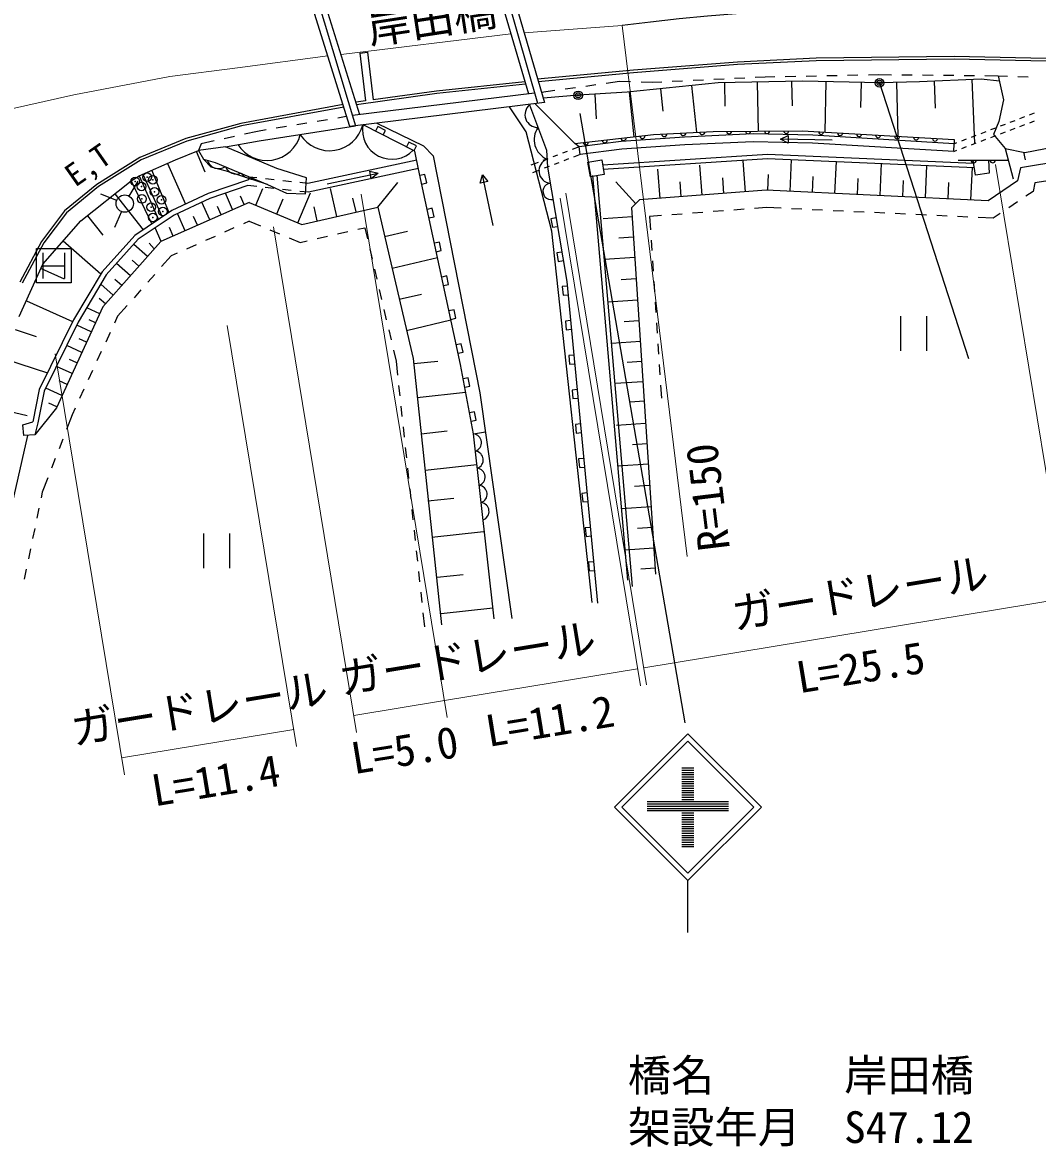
# Model space of a CAD drawing. Units: millimetres, scale not verified. Extents: x 40000 to 680000, y 20000 to 380000.
# Drawn here: x 337416 to 396072, y 242563 to 307516 of the extents above; entities that cross this region are included whole.
import ezdxf
from ezdxf.enums import TextEntityAlignment as Align

# ---------------------------------------------------------------- set-up
doc = ezdxf.new("R2010")
doc.units = ezdxf.units.MM
doc.header["$LTSCALE"] = 1000
doc.header["$PDMODE"] = 32
doc.header["$PDSIZE"] = 500
doc.linetypes.add('CHAIN', pattern=[18.5, 12, -1.5, 3.5, -1.5])
for name, color, linetype, lineweight in [('M-BGD', 7, 'Continuous', 25), ('M-BMK', 2, 'CHAIN', 13), ('M-STR-HTXT', 7, 'Continuous', 13), ('M-STR-STR1', 1, 'Continuous', 25), ('M-STR-STRC', 7, 'Continuous', 25)]:
    doc.layers.add(name, color=color, linetype=linetype, lineweight=lineweight)
doc.styles.add('ＭＳ ゴシック', font='')
doc.styles.get('ＭＳ ゴシック').set_extended_font_data('MS Gothic')

msp = doc.modelspace()

# ---------------------------------------------------------------- linework, layer by layer
at = {"layer": 'M-BGD'}
for p, q in [((356904, 305741), (357350, 305796)), ((356904, 305741), (357240, 302986)), ((357350, 305796), (357685, 303048)), ((378734, 305247), (383285, 305471)), ((378743, 305098), (383290, 305321)), ((383285, 305471), (391246, 305571)), ((383290, 305321), (391246, 305420)), ((391246, 305571), (397462, 305433)), ((391246, 305420), (397456, 305283)), ((367178, 304262), (372719, 304779)), ((367221, 304115), (372731, 304629)), ((372719, 304779), (378734, 305247)), ((372731, 304629), (378743, 305098)), ((366446, 304093), (361343, 303552)), ((371150, 304012), (371924, 304121)), ((371924, 304121), (372560, 304102)), ((377619, 304031), (372357, 303482)), ((373159, 304084), (373795, 304065)), ((373795, 304065), (374366, 304092)), ((374966, 304121), (375565, 304149)), ((376164, 304178), (376764, 304206)), ((377363, 304234), (377962, 304263)), ((382494, 304127), (377619, 304031)), ((377977, 304038), (378003, 302682)), ((378562, 304291), (379161, 304320)), ((379760, 304348), (380331, 304375)), ((379875, 304076), (379931, 301244)), ((380331, 304375), (380898, 304387)), ((381498, 304399), (382098, 304411)), ((381858, 304115), (381886, 302699)), ((386974, 304030), (382494, 304127)), ((382697, 304423), (383297, 304435)), ((383840, 304098), (383776, 301185)), ((383897, 304448), (384497, 304460)), ((385097, 304472), (385697, 304484)), ((385879, 304054), (385847, 302597)), ((386297, 304496), (386863, 304508)), ((386863, 304508), (387634, 304500)), ((389259, 304092), (386974, 304030)), ((387917, 304056), (388003, 300938)), ((388234, 304495), (388834, 304489)), ((392823, 304239), (389259, 304092)), ((389434, 304483), (390034, 304477)), ((390099, 304127), (390164, 302569)), ((390634, 304472), (391234, 304466)), ((391834, 304460), (392434, 304454)), ((392281, 304217), (392433, 300539)), ((393883, 304121), (392823, 304239)), ((393034, 304448), (393804, 304441)), ((393804, 304441), (394340, 304422)), ((393804, 304441), (394103, 303045)), ((394940, 304401), (395540, 304380)), ((361362, 303403), (356723, 302764)), ((361343, 303552), (357685, 303048)), ((366488, 303947), (361362, 303403)), ((367405, 303486), (368179, 303595)), ((368773, 303678), (369367, 303762)), ((372357, 303482), (369549, 303308)), ((369961, 303845), (370555, 303929)), ((370483, 303366), (370571, 301949)), ((372466, 303493), (372735, 300907)), ((374276, 303682), (374411, 302389)), ((376086, 303871), (376368, 301173)), ((355945, 302773), (350035, 301688)), ((356699, 302912), (356688, 302910)), ((357240, 302986), (356699, 302912)), ((366723, 302755), (367698, 300146)), ((367017, 302827), (369331, 300523)), ((369549, 303308), (367504, 303146)), ((394103, 303045), (393837, 301786)), ((355990, 302629), (350069, 301542)), ((356120, 302076), (355632, 301995)), ((366531, 301188), (365554, 302643)), ((395056, 301967), (395336, 302074)), ((395616, 302182), (395896, 302289)), ((350035, 301688), (346860, 300803)), ((350069, 301542), (346909, 300661)), ((351100, 300678), (356669, 301552)), ((352672, 301502), (352081, 301403)), ((353856, 301699), (353264, 301601)), ((355040, 301896), (354448, 301798)), ((360095, 300087), (357098, 301605)), ((357951, 301509), (357816, 301241)), ((357894, 301703), (360586, 300379)), ((358398, 301283), (357951, 301509)), ((393375, 301323), (393655, 301430)), ((393837, 301786), (393520, 301046)), ((393935, 301538), (394216, 301645)), ((394496, 301752), (394776, 301860)), ((394496, 301299), (394776, 301406)), ((395057, 301512), (395338, 301618)), ((395618, 301725), (395899, 301831)), ((346860, 300803), (344199, 299722)), ((349663, 300930), (349077, 300802)), ((351000, 301223), (350249, 301059)), ((351489, 301305), (351000, 301223)), ((358262, 301015), (358398, 301283)), ((368003, 295455), (366531, 301188)), ((369331, 300523), (373876, 301036)), ((375672, 300895), (372005, 300636)), ((373876, 301036), (377327, 301225)), ((379641, 301079), (375672, 300895)), ((377327, 301225), (382467, 301262)), ((383093, 300995), (379641, 301079)), ((381210, 300769), (381664, 300987)), ((384210, 300717), (381210, 300769)), ((381656, 300537), (381210, 300769)), ((381664, 300987), (381656, 300537)), ((382467, 301262), (391251, 300747)), ((391257, 300511), (383093, 300995)), ((391251, 300747), (391257, 300511)), ((391694, 300679), (391974, 300786)), ((392255, 300893), (392535, 301001)), ((392813, 300661), (393093, 300768)), ((392815, 301108), (393095, 301215)), ((393374, 300874), (393654, 300980)), ((393520, 301046), (394207, 300227)), ((393935, 301087), (394215, 301193)), ((395329, 300007), (400410, 300991)), ((346909, 300661), (344268, 299588)), ((346265, 299574), (347587, 300124)), ((347740, 300509), (347587, 300124)), ((349139, 300339), (347587, 300124)), ((347587, 300124), (347879, 299614)), ((348491, 300674), (347740, 300509)), ((349139, 300339), (351100, 300678)), ((352111, 299078), (349139, 300339)), ((359736, 300605), (359600, 300338)), ((360182, 300379), (359736, 300605)), ((360046, 300112), (360182, 300379)), ((360305, 299033), (360095, 300087)), ((360586, 300379), (361155, 299808)), ((367698, 300146), (367753, 299162)), ((369591, 300333), (369175, 300173)), ((369591, 300333), (369331, 300523)), ((372005, 300636), (369591, 300333)), ((369647, 299886), (369591, 300333)), ((372049, 300188), (369647, 299886)), ((375698, 300446), (372049, 300188)), ((379645, 300628), (375698, 300446)), ((383074, 300545), (379645, 300628)), ((391230, 300062), (383074, 300545)), ((391230, 300062), (391257, 300511)), ((391230, 300062), (391410, 300130)), ((391257, 300511), (391414, 300571)), ((391691, 300236), (391971, 300342)), ((392252, 300449), (392532, 300555)), ((394207, 300227), (394665, 298477)), ((394207, 300227), (395329, 300007)), ((401781, 300235), (395094, 299119)), ((344199, 299722), (341721, 298159)), ((344268, 299588), (341809, 298037)), ((344151, 298646), (346265, 299574)), ((347462, 300072), (347956, 298885)), ((347879, 299614), (348558, 299433)), ((348323, 299160), (347879, 299614)), ((348558, 299433), (351578, 298163)), ((360200, 299559), (353915, 298208)), ((361155, 299808), (363850, 286109)), ((367774, 299638), (367493, 299531)), ((368334, 299852), (368054, 299745)), ((368895, 300066), (368614, 299959)), ((368972, 299628), (368692, 299521)), ((369647, 299886), (369252, 299735)), ((370095, 299451), (370893, 299579)), ((370232, 298597), (370095, 299451)), ((370893, 299579), (371030, 298724)), ((370955, 299284), (380473, 299912)), ((370972, 299035), (380475, 299662)), ((379199, 297732), (379061, 299521)), ((380473, 299912), (392381, 299390)), ((380475, 299662), (392421, 299138)), ((381776, 297758), (381863, 299601)), ((384368, 297636), (384455, 299487)), ((391488, 299551), (394377, 299561)), ((392490, 298695), (392356, 299554)), ((393248, 299557), (393274, 298799)), ((395258, 300021), (395351, 299570)), ((344888, 298969), (345872, 296529)), ((345804, 299371), (346837, 297016)), ((349202, 298921), (348323, 299160)), ((351578, 298163), (349202, 298921)), ((353824, 298542), (352111, 299078)), ((360298, 299069), (353941, 297703)), ((355029, 298188), (357966, 298800)), ((357480, 298928), (357966, 298800)), ((357572, 298488), (357480, 298928)), ((357966, 298800), (357572, 298488)), ((362725, 287748), (360305, 299033)), ((367213, 299424), (366797, 299264)), ((367291, 298985), (366896, 298834)), ((367851, 299199), (367571, 299092)), ((367753, 299162), (368878, 292547)), ((368411, 299414), (368131, 299307)), ((374267, 297352), (374137, 299033)), ((376694, 297539), (376561, 299273)), ((386972, 297513), (387060, 299373)), ((389589, 297389), (389677, 299258)), ((392218, 297264), (392307, 299143)), ((393274, 298799), (392490, 298695)), ((395094, 299119), (394924, 298360)), ((341721, 298159), (339849, 296623)), ((340796, 296060), (343690, 298361)), ((343584, 297480), (344093, 298340)), ((343690, 298361), (344151, 298646)), ((343690, 298361), (344886, 295870)), ((344151, 298646), (345285, 296137)), ((344380, 298746), (345495, 296278)), ((350485, 298418), (348139, 297625)), ((350503, 298586), (350485, 298418)), ((350967, 298535), (350503, 298586)), ((351961, 298425), (351464, 298480)), ((351578, 298163), (352673, 297658)), ((352955, 298315), (352458, 298370)), ((353915, 298208), (353452, 298260)), ((353777, 297614), (353824, 298542)), ((357945, 296852), (359113, 298275)), ((360676, 298734), (360383, 298671)), ((360488, 298182), (360781, 298245)), ((360781, 298245), (360676, 298734)), ((363873, 298231), (363999, 298718)), ((364313, 298325), (363873, 298231)), ((364623, 295784), (363999, 298718)), ((363999, 298718), (364313, 298325)), ((371030, 298724), (370232, 298597)), ((372392, 275291), (370372, 298665)), ((372675, 274921), (370621, 298687)), ((372857, 297044), (371706, 298303)), ((375481, 297446), (375414, 298313)), ((377947, 297636), (377878, 298530)), ((380486, 297819), (380530, 298741)), ((383072, 297697), (383116, 298623)), ((385670, 297574), (385714, 298504)), ((388280, 297451), (388325, 298385)), ((390904, 297327), (390948, 298266)), ((394924, 298360), (393217, 297217)), ((395923, 298244), (395813, 297752)), ((396798, 298390), (395923, 298244)), ((341809, 298037), (339958, 296519)), ((342864, 297234), (341935, 297604)), ((342747, 297611), (344394, 295540)), ((348139, 297625), (346043, 296644)), ((350448, 298089), (348251, 297346)), ((349562, 296701), (349142, 297647)), ((350952, 298033), (350448, 298089)), ((350904, 296958), (351308, 297922)), ((351946, 297923), (351449, 297978)), ((352940, 297813), (352443, 297868)), ((352673, 297658), (353777, 297614)), ((353333, 295940), (354060, 297675)), ((353941, 297703), (353437, 297758)), ((355581, 296311), (355211, 297926)), ((380389, 297824), (373072, 297260)), ((393217, 297217), (380389, 297824)), ((395813, 297752), (395404, 297478)), ((350512, 297122), (345409, 294858)), ((348251, 297346), (346191, 296382)), ((348237, 296113), (347786, 297128)), ((348899, 296407), (348689, 296880)), ((350231, 296997), (350019, 297475)), ((350512, 297122), (353556, 295847)), ((352119, 296449), (352482, 297317)), ((353556, 295847), (357945, 296852)), ((354451, 296052), (354266, 296860)), ((356694, 296566), (356512, 297361)), ((357945, 296852), (359990, 288108)), ((373072, 297260), (372615, 296802)), ((394906, 297144), (394407, 296810)), ((339849, 296623), (338514, 294864)), ((339958, 296519), (338641, 294783)), ((341165, 296352), (342063, 295222)), ((343130, 296591), (342731, 295674)), ((346043, 296644), (343909, 295216)), ((346191, 296382), (344107, 294987)), ((346815, 295482), (346377, 296469)), ((347526, 295797), (347300, 296305)), ((361096, 296778), (360802, 296715)), ((360907, 296226), (361200, 296289)), ((361200, 296289), (361096, 296778)), ((368252, 296225), (367957, 296175)), ((372648, 296288), (370969, 296178)), ((372615, 296802), (374002, 275634)), ((374335, 296354), (373650, 296301)), ((373650, 296301), (373699, 295542)), ((375531, 296446), (374933, 296400)), ((376728, 296539), (376129, 296493)), ((377924, 296631), (377326, 296585)), ((379121, 296723), (378522, 296677)), ((380404, 296822), (379719, 296769)), ((381258, 296782), (380404, 296822)), ((382457, 296725), (381857, 296753)), ((383655, 296668), (383056, 296697)), ((384854, 296612), (384255, 296640)), ((386053, 296555), (385453, 296583)), ((387251, 296498), (386652, 296527)), ((388450, 296442), (387851, 296470)), ((389649, 296385), (389049, 296413)), ((390847, 296328), (390248, 296356)), ((392046, 296271), (391447, 296300)), ((393500, 296203), (392645, 296243)), ((393909, 296477), (393500, 296203)), ((338598, 293550), (340796, 296060)), ((345433, 294869), (345089, 295644)), ((346124, 295176), (345905, 295669)), ((349639, 295641), (349091, 295398)), ((350523, 296033), (350188, 295884)), ((350523, 296033), (351164, 295765)), ((356794, 295563), (357198, 295655)), ((357198, 295655), (357348, 295011)), ((367957, 296175), (368041, 295682)), ((368041, 295682), (368336, 295732)), ((339774, 294893), (341947, 292990)), ((343909, 295216), (342017, 293107)), ((344107, 294987), (342260, 292929)), ((348542, 295154), (347994, 294911)), ((351718, 295533), (352271, 295301)), ((352825, 295069), (353466, 294801)), ((353466, 294801), (353870, 294893)), ((354454, 295027), (355039, 295161)), ((355624, 295295), (356209, 295429)), ((358343, 295151), (359656, 295458)), ((370344, 274000), (368003, 295455)), ((372725, 295113), (371886, 295058)), ((373739, 294943), (373778, 294344)), ((338514, 294864), (337255, 292518)), ((338641, 294783), (337392, 292455)), ((338225, 292463), (338225, 294463)), ((338225, 294463), (340225, 294463)), ((340225, 294463), (340225, 292463)), ((345409, 294858), (342064, 291089)), ((344638, 293990), (343844, 294695)), ((345032, 294434), (344745, 294762)), ((347445, 294668), (346897, 294425)), ((357485, 294427), (357622, 293843)), ((361515, 294823), (361222, 294760)), ((361326, 294271), (361620, 294334)), ((361620, 294334), (361515, 294823)), ((368588, 294253), (368292, 294203)), ((338600, 294213), (338600, 292713)), ((339850, 294213), (339850, 292713)), ((343652, 292879), (342852, 293589)), ((344145, 293434), (343748, 293787)), ((346012, 294032), (345457, 293406)), ((346348, 294181), (346012, 294032)), ((358773, 293312), (361400, 293926)), ((368292, 294203), (368376, 293710)), ((368376, 293710), (368672, 293760)), ((372802, 293937), (371042, 293822)), ((373817, 293745), (373856, 293147)), ((337233, 290522), (338598, 293550)), ((338489, 293308), (339824, 292706)), ((338600, 293463), (339850, 293463)), ((342017, 293107), (340365, 290333)), ((345059, 292957), (344660, 292508)), ((357758, 293258), (357895, 292674)), ((340225, 292463), (338225, 292463)), ((342260, 292929), (340629, 290190)), ((342658, 291758), (341941, 292394)), ((343155, 292319), (342755, 292673)), ((361934, 292867), (361641, 292804)), ((361746, 292315), (362039, 292378)), ((362039, 292378), (361934, 292867)), ((368878, 292547), (370651, 273965)), ((372883, 292705), (372003, 292647)), ((373896, 292548), (373935, 291949)), ((344262, 292060), (343864, 291611)), ((358032, 292090), (358168, 291506)), ((359192, 291519), (360473, 291819)), ((368904, 292279), (368605, 292251)), ((368605, 292251), (368652, 291753)), ((368652, 291753), (368951, 291781)), ((337646, 291439), (340316, 290234)), ((342064, 291089), (339374, 285255)), ((341877, 290684), (341128, 291029)), ((342213, 291257), (341855, 291575)), ((343466, 291162), (342910, 290536)), ((372964, 291472), (371254, 291360)), ((373974, 291351), (374013, 290752)), ((342910, 290536), (342727, 290138)), ((358305, 290922), (358441, 290337)), ((362353, 290911), (362060, 290849)), ((362165, 290360), (362458, 290423)), ((362458, 290423), (362353, 290911)), ((388152, 290544), (388152, 288544)), ((389652, 290544), (389652, 288544)), ((336987, 289774), (338204, 289375)), ((340365, 290333), (338387, 286304)), ((340629, 290190), (338674, 286207)), ((341394, 289635), (340548, 290025)), ((341635, 290159), (341261, 290332)), ((358578, 289753), (358715, 289169)), ((359611, 289726), (362172, 290325)), ((369093, 290288), (368795, 290260)), ((368795, 290260), (368842, 289762)), ((368842, 289762), (369141, 289790)), ((373042, 290275), (372188, 290219)), ((374053, 290153), (374092, 289554)), ((341121, 289043), (340698, 289238)), ((342475, 289593), (342224, 289048)), ((373121, 289079), (371461, 288970)), ((340848, 288451), (339973, 288854)), ((341973, 288503), (341722, 287958)), ((358851, 288585), (359002, 287940)), ((362773, 288956), (362479, 288893)), ((362584, 288404), (362878, 288467)), ((362878, 288467), (362773, 288956)), ((374131, 288956), (374170, 288357)), ((336429, 288070), (338863, 287272)), ((340566, 287839), (340128, 288040)), ((359002, 287940), (359089, 287131)), ((359990, 288108), (361638, 272706)), ((360022, 287804), (361420, 287954)), ((363479, 283739), (362725, 287748)), ((369283, 288297), (368985, 288269)), ((368985, 288269), (369032, 287771)), ((369032, 287771), (369331, 287799)), ((373197, 287917), (372367, 287862)), ((374210, 287758), (374249, 287160)), ((340283, 287226), (339379, 287643)), ((341471, 287413), (341219, 286868)), ((339991, 286593), (339539, 286802)), ((359153, 286534), (359216, 285938)), ((363173, 286989), (362878, 286933)), ((362971, 286442), (363265, 286497)), ((363265, 286497), (363173, 286989)), ((373273, 286755), (371661, 286649)), ((374288, 286561), (374338, 285801)), ((338387, 286304), (338010, 284436)), ((338674, 286207), (338304, 284377)), ((339700, 285960), (338764, 286391)), ((340968, 286324), (340717, 285779)), ((360232, 285848), (363026, 286147)), ((363850, 286109), (365701, 273073)), ((369473, 286306), (369175, 286278)), ((369175, 286278), (369222, 285780)), ((369222, 285780), (369521, 285808)), ((335684, 285282), (337691, 284805)), ((339374, 285255), (338126, 283683)), ((339398, 285306), (338930, 285521)), ((340466, 285234), (340282, 284836)), ((359280, 285341), (359344, 284744)), ((373347, 285626), (372541, 285573)), ((340282, 284836), (339961, 284003)), ((363543, 285023), (363248, 284968)), ((363340, 284476), (363635, 284532)), ((363635, 284532), (363543, 285023)), ((337437, 284260), (338010, 284436)), ((337491, 283659), (337437, 284260)), ((338304, 284377), (338126, 283683)), ((359408, 284148), (359472, 283551)), ((360456, 283752), (361954, 283912)), ((363479, 283739), (364168, 283869)), ((369663, 284315), (369365, 284287)), ((369365, 284287), (369412, 283789)), ((373423, 284347), (371744, 284237)), ((337705, 283648), (336818, 279735)), ((338126, 283683), (337491, 283659)), ((339744, 283443), (339528, 282883)), ((364670, 273053), (363479, 283739)), ((369412, 283789), (369711, 283817)), ((359536, 282955), (359599, 282358)), ((373500, 283172), (372661, 283117)), ((339312, 282324), (339096, 281764)), ((360680, 281655), (363676, 281975)), ((369853, 282324), (369554, 282296)), ((369554, 282296), (369602, 281798)), ((373577, 281996), (371817, 281881)), ((359663, 281761), (359727, 281165)), ((369602, 281798), (369901, 281827)), ((338879, 281204), (338558, 280371)), ((373658, 280764), (372778, 280706)), ((338558, 280371), (338491, 280048)), ((359791, 280568), (359855, 279972)), ((360838, 279870), (362336, 280030)), ((370043, 280333), (369744, 280305)), ((370043, 280333), (369744, 280305)), ((369744, 280305), (369792, 279807)), ((369744, 280305), (369792, 279807)), ((338369, 279460), (338247, 278873)), ((359919, 279375), (359982, 278778)), ((369792, 279807), (370091, 279836)), ((369792, 279807), (370091, 279836)), ((373739, 279531), (372029, 279419)), ((338126, 278285), (338004, 277698)), ((360046, 278182), (360110, 277585)), ((361062, 277773), (364058, 278093)), ((370233, 278342), (369934, 278314)), ((369934, 278314), (369982, 277816)), ((373817, 278334), (372963, 278278)), ((347873, 277984), (347873, 275984)), ((349373, 277984), (349373, 275984)), ((369982, 277816), (370280, 277845)), ((337883, 277110), (337761, 276523)), ((360174, 276989), (360238, 276392)), ((373896, 277138), (372236, 277029)), ((370423, 276351), (370124, 276323)), ((370124, 276323), (370172, 275825)), ((337639, 275935), (337518, 275348)), ((360302, 275795), (360365, 275199)), ((361381, 275467), (362878, 275627)), ((370172, 275825), (370470, 275854)), ((373972, 275976), (373142, 275921)), ((360429, 274602), (360493, 274006)), ((361605, 273370), (364600, 273690)), ((360557, 273409), (360644, 272599))]:
    msp.add_line(p, q, dxfattribs=at)
for centre, radius in [((386946, 304030), 250), ((386946, 304030), 150), ((386946, 304030), 50), ((369527, 303306), 250), ((369527, 303306), 150), ((369527, 303306), 50), ((343329, 297050), 500)]:
    msp.add_circle(centre, radius, dxfattribs=at)
for centre, radius, start, end in [((367187, 302185), 735, 129.1384, 271.85842), ((355154, 302100), 1992, 212.38608, 345.534), ((358764, 301315), 1705, 170.27996, 316.30893), ((368193, 300740), 1212, 144.11719, 247.42547), ((351543, 301531), 1992, 212.38608, 345.534), ((371057, 300718), 150, 186.44012, 6.44012), ((372150, 300841), 150, 186.44012, 6.44012), ((373243, 300965), 150, 186.44012, 6.44012), ((374503, 301071), 150, 183.14022, 3.14022), ((375601, 301131), 150, 183.14022, 3.14022), ((376700, 301191), 150, 183.14022, 3.14022), ((378247, 301232), 150, 180.40964, 0.40964), ((379347, 301240), 150, 180.40964, 0.40964), ((380447, 301248), 150, 180.40964, 0.40964), ((381547, 301256), 150, 180.40964, 0.40964), ((383565, 301198), 150, 176.64379, 356.64379), ((384663, 301133), 150, 176.64379, 356.64379), ((385761, 301069), 150, 176.64379, 356.64379), ((386859, 301005), 150, 176.64379, 356.64379), ((387957, 300940), 150, 176.64379, 356.64379), ((389055, 300876), 150, 176.64379, 356.64379), ((390154, 300811), 150, 176.64379, 356.64379), ((369964, 300595), 150, 186.44012, 6.44012), ((348756, 299761), 694, 197.07699, 304.05684), ((367979, 298944), 721, 110.40532, 264.68747), ((392382, 299554), 150, 180.19503, 0.19503), ((393482, 299558), 150, 180.19503, 0.19503), ((349791, 299459), 702, 202.93545, 291.44317), ((350749, 299349), 887, 217.78084, 276.59779), ((367967, 297754), 475, 96.68615, 282.6195), ((363424, 283231), 511, 288.94565, 83.77732), ((363534, 282239), 511, 288.94565, 83.77732), ((363645, 281247), 511, 288.94565, 83.77732), ((363755, 280255), 511, 288.94565, 83.77732), ((363866, 279262), 511, 288.94565, 83.77732)]:
    msp.add_arc(centre, radius, start, end, dxfattribs=at)
for p in [(344625, 298573), (343937, 298333), (344297, 298035), (344953, 298426), (344322, 297319), (345043, 297727), (345455, 297269), (344847, 296846), (345533, 296592), (344948, 296249)]:
    msp.add_point(p, dxfattribs=at)
at = {"layer": 'M-BMK'}
for p, q in [((372067, 307346), (366399, 306924)), ((365636, 306860), (355828, 305665)), ((355063, 305598), (349843, 304894)), ((349843, 304894), (345933, 304389)), ((345933, 304389), (340376, 303335)), ((340376, 303335), (334285, 301976))]:
    msp.add_line(p, q, dxfattribs=at)
at = {"layer": 'M-STR-HTXT'}
for p, q in [((372067, 307346), (375822, 276649)), ((393635, 299306), (397919, 273265)), ((356982, 297603), (361959, 267349)), ((368806, 297657), (373480, 269245)), ((368488, 297358), (373123, 269186)), ((351917, 295716), (356725, 266488)), ((349251, 290011), (353254, 265677)), ((339301, 288374), (343304, 264040)), ((373318, 270231), (397757, 274252)), ((361797, 268336), (372961, 270173)), ((361797, 268336), (356563, 267475)), ((353092, 266664), (343142, 265027))]:
    msp.add_line(p, q, dxfattribs=at)
at = {"layer": 'M-STR-STR1'}
for p, q in [((364874, 310858), (367178, 302847)), ((365235, 310902), (367577, 302896)), ((364651, 310227), (366649, 303399)), ((356339, 301511), (353836, 309529)), ((354240, 309578), (356669, 301552)), ((356914, 302186), (354775, 309038)), ((367010, 303430), (356493, 302134)), ((367577, 302896), (356339, 301511))]:
    msp.add_line(p, q, dxfattribs=at)
at = {"layer": 'M-STR-STRC'}
for p, q in [((386946, 304030), (392085, 288104)), ((369619, 302248), (375690, 267051)), ((371627, 262174), (375869, 266416)), ((375869, 266416), (380112, 262174)), ((375869, 265992), (372051, 262174)), ((379688, 262174), (375869, 265992)), ((376219, 264424), (375519, 264424)), ((376219, 264294), (375519, 264294)), ((376219, 264164), (375519, 264164)), ((376219, 264034), (375519, 264034)), ((376219, 263904), (375519, 263904)), ((376219, 263774), (375519, 263774)), ((376219, 263644), (375519, 263644)), ((376219, 263514), (375519, 263514)), ((376219, 263384), (375519, 263384)), ((376219, 263254), (375519, 263254)), ((376219, 263124), (375519, 263124)), ((378219, 262474), (373519, 262474)), ((376219, 262994), (375519, 262994)), ((376219, 262864), (375519, 262864)), ((376219, 262734), (375519, 262734)), ((376219, 262604), (375519, 262604)), ((375869, 257931), (371627, 262174)), ((372051, 262174), (375869, 258355)), ((378219, 262344), (373519, 262344)), ((378219, 262214), (373519, 262214)), ((378219, 262084), (373519, 262084)), ((378219, 261954), (373519, 261954)), ((376219, 261824), (375519, 261824)), ((380112, 262174), (375869, 257931)), ((375869, 258355), (379688, 262174)), ((376219, 261694), (375519, 261694)), ((376219, 261564), (375519, 261564)), ((376219, 261434), (375519, 261434)), ((376219, 261304), (375519, 261304)), ((376219, 261174), (375519, 261174)), ((376219, 261044), (375519, 261044)), ((376219, 260914), (375519, 260914)), ((376219, 260784), (375519, 260784)), ((376219, 260654), (375519, 260654)), ((376219, 260524), (375519, 260524)), ((376219, 260394), (375519, 260394)), ((376219, 260264), (375519, 260264)), ((376219, 260134), (375519, 260134)), ((376219, 260004), (375519, 260004)), ((376219, 259874), (375519, 259874)), ((375869, 254931), (375869, 257931))]:
    msp.add_line(p, q, dxfattribs=at)
msp.add_arc((390497, 159394), 149095, 56.71207, 97.10066, dxfattribs=at)

# ---------------------------------------------------------------- texts
at = {"layer": 'M-BGD', "style": 'ＭＳ ゴシック'}
msp.add_text('E,T', height=1320, rotation=35.015, dxfattribs=at).set_placement((340693, 297642), align=Align.BOTTOM_LEFT)
at = {"layer": 'M-STR-HTXT', "style": 'ＭＳ ゴシック'}
for s, rotation, p in [('R=150', 96.974, (378846, 277167)), ('ガードレール', 9.342, (378649, 271885)), ('ガードレール', 9.342, (355955, 268132)), ('ガードレール', 9.342, (340470, 265223))]:
    msp.add_text(s, height=1833, rotation=rotation, dxfattribs=at).set_placement(p, align=Align.BOTTOM_LEFT)
for s, p in [('L=25.5', (386082, 268814)), ('L=11.2', (368128, 265716)), ('L=5.0', (359739, 264037)), ('L=11.4', (348821, 262277))]:
    msp.add_text(s, height=1833, rotation=9.342, dxfattribs=at).set_placement(p, align=Align.BOTTOM_CENTER)
for s, p in [('橋名\u3000\u3000\u3000岸田橋', (372396, 245216)), ('架設年月\u3000S47.12', (372396, 242216))]:
    msp.add_text(s, height=1833, dxfattribs=at).set_placement(p, align=Align.BOTTOM_LEFT)
at = {"layer": 'M-STR-STR1', "style": 'ＭＳ ゴシック'}
msp.add_text('岸田橋', height=1833, rotation=8.74, dxfattribs=at).set_placement((357584, 305689), align=Align.BOTTOM_LEFT)

doc.saveas('drawing.dxf')
